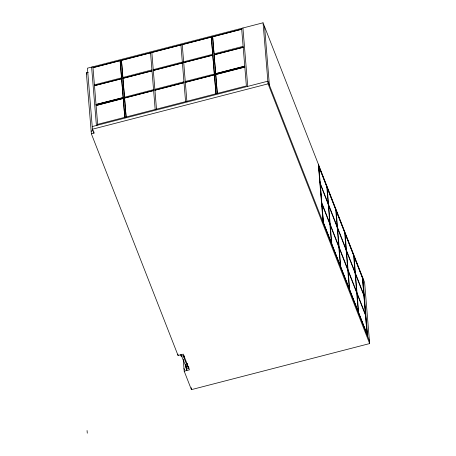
<?xml version="1.0" encoding="UTF-8"?>
<svg xmlns="http://www.w3.org/2000/svg" width="456" height="456" viewBox="0 0 456 456"><rect width="100%" height="100%" fill="white"/><g stroke="black" fill="none" stroke-linecap="round" stroke-linejoin="round"><path stroke-width="0.68" d="M263.049 22.8L87.432 68.178L92.448 129.213L93.987 133.141L91.371 133.813L178.051 355.475L183.278 354.124L189.422 369.827L184.195 371.178L191.412 389.635L369.645 343.579L364.629 282.543L263.049 22.8L268.071 83.836L369.645 343.579M123.257 98.467L96.125 105.478L123.223 98.388L124.807 117.329L120.122 60.637L92.99 67.642L241.697 29.224L212.638 36.816L214.018 53.865L243.105 46.347M151.922 69.905L122.864 77.503L121.456 60.374L211.299 37.073L215.984 93.765L212.781 55.085L183.694 62.603L212.809 55.165M91.371 133.813L86.355 72.778L88.316 72.27M120.15 60.711L121.558 77.839L94.432 84.85M211.333 37.153L212.741 54.281L183.654 61.794M121.632 78.723L94.472 85.654L121.632 78.723L123.183 97.584L96.022 104.515L123.183 97.584M122.938 78.386L152.025 70.868L122.909 78.307L126.112 116.987L121.456 60.374M214.12 54.828L243.208 47.31L214.086 54.748L215.671 73.684L244.758 66.171L215.671 73.684M153.547 89.65L124.488 97.242M154.852 89.313L183.939 81.795M185.244 81.459L214.36 74.02M215.739 74.567L244.826 67.055L215.711 74.493L217.295 93.429L212.638 36.816M241.623 28.335L246.382 85.916L97.675 124.334M92.232 126.557L267.854 81.185L369.428 340.928M92.448 129.213L268.071 83.836M91.154 131.163L93.115 130.655M180.667 354.796L181.22 356.204L183.831 355.532M184.013 355.971L183.865 357.458L187.53 366.829L187.558 363.928M186.532 367.576L186.652 368.995L185.962 367.234L186.116 365.894M186.692 369.098L186.812 370.506L186.259 369.098L188.869 368.419L188.755 367M318.79 166.024L362.548 277.932L367.205 334.544L358.644 312.656L353.993 256.044M353.503 255.086L318.681 166.052L318.858 168.173M353.885 256.067L362.446 277.96L363.797 294.399M363.956 295.06L320.197 183.152L318.715 165.14M364.03 295.944L320.266 184.036L321.822 202.891L365.581 314.8M365.655 315.689L321.89 203.781L323.441 222.636M323.059 221.656L331.426 243.054L326.775 186.441M331.107 242.529L323.338 222.665L322.637 214.172M331.626 243.852L339.914 265.044M340.427 266.367L348.977 288.22M349.49 289.543L366.841 333.912M182.246 44.671L186.869 101.203M180.935 45.007L185.564 101.54M182.315 62.056L153.256 69.648M151.848 52.52L156.476 109.058M150.543 52.862L155.165 109.394M86.355 72.778L86.874 74.106M183.437 355.629L184.127 357.39M187.792 366.761L188.482 368.522L188.305 366.396M186.225 367.165L181.608 356.102M183.979 368.522L184.492 369.844M362.862 278.029L367.661 336.414M363.854 295.083L365.478 314.828M365.552 315.712L367.046 333.872M353.605 255.058L358.262 311.676L349.701 289.782L345.044 233.17M344.662 232.189L349.319 288.802L340.757 266.908L336.1 210.296M335.719 209.315L340.37 265.928L331.808 244.04L327.157 187.422M318.972 169.592L319.325 173.833M319.439 175.252L319.787 179.499M319.907 180.912L321.594 201.432M321.708 202.852L322.056 207.098M322.175 208.512L322.523 212.758M318.334 164.16L323.133 222.539M264.588 26.727L269.388 85.107M242.928 27.998L247.728 86.383M191.246 387.646L191.412 389.635M187.268 363.643L187.53 366.829M186.025 366.259L186.259 369.098M185.729 364.401L185.962 367.234M183.226 359.356L184.195 371.178M181.1 354.785L181.22 356.204M177.943 354.147L178.051 355.475M92.921 66.758L97.721 125.143M91.61 67.095L96.415 125.48M93.873 131.812L93.987 133.141M87.067 430.544L87.284 433.2M182.389 62.939L153.301 70.452L182.389 62.939M153.615 90.533L124.528 98.051L153.615 90.533M184.013 82.684L154.926 90.197L184.013 82.684M214.405 74.83L185.318 82.342L214.405 74.83"/></g></svg>
